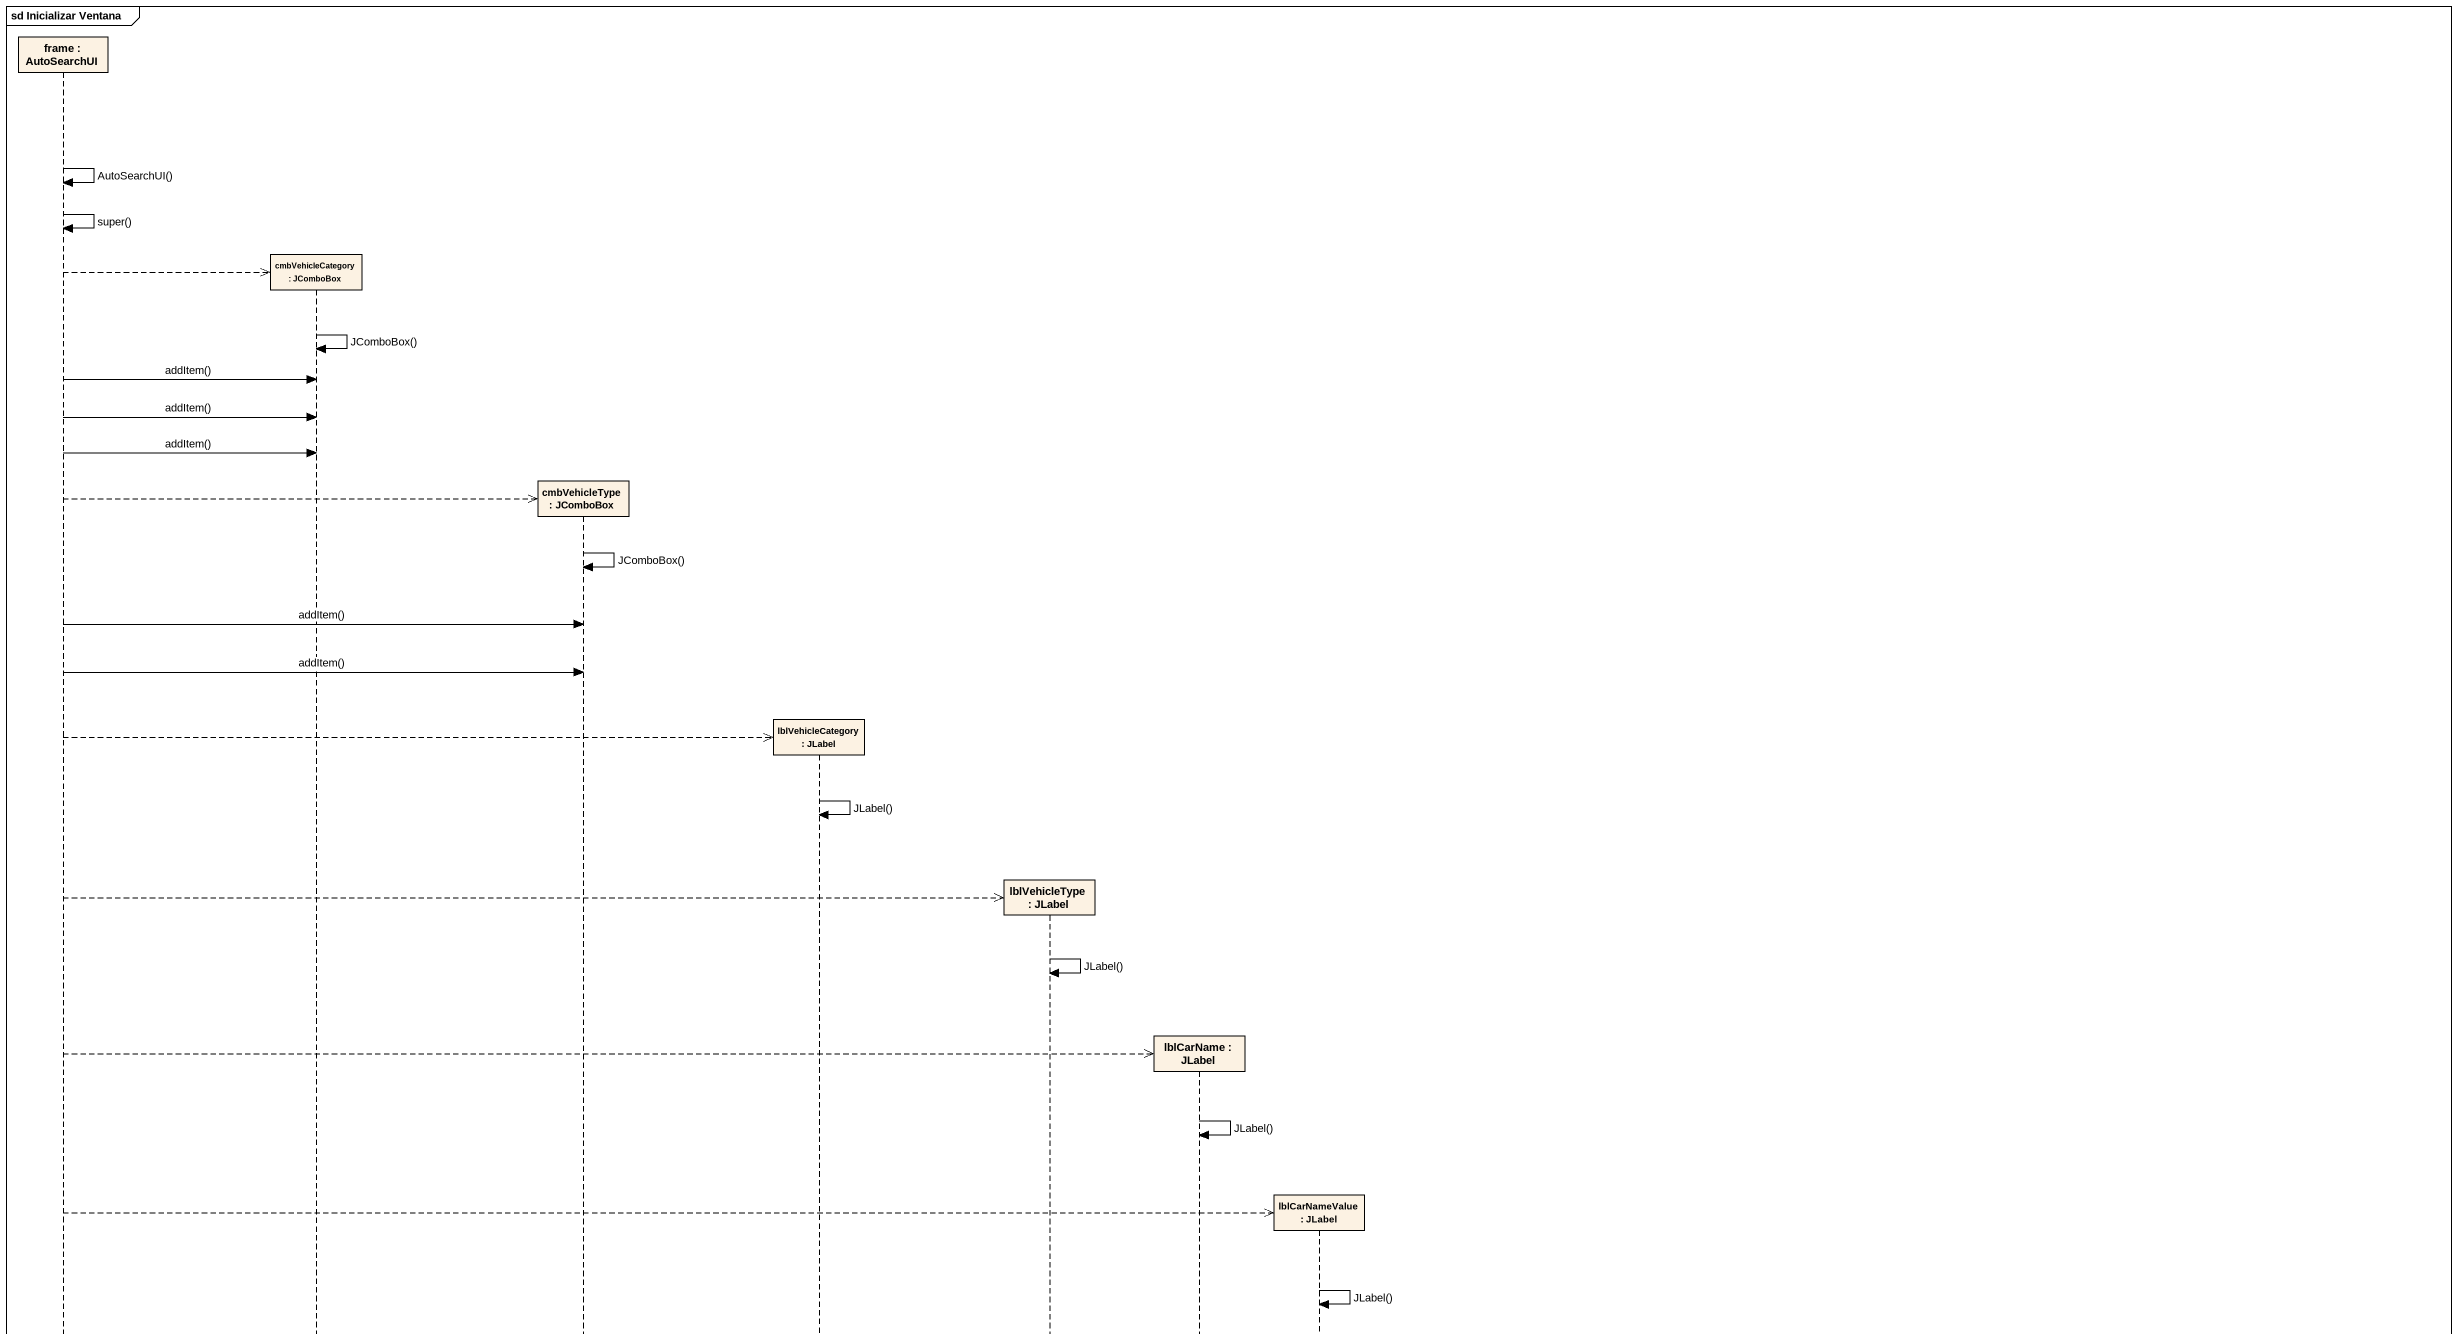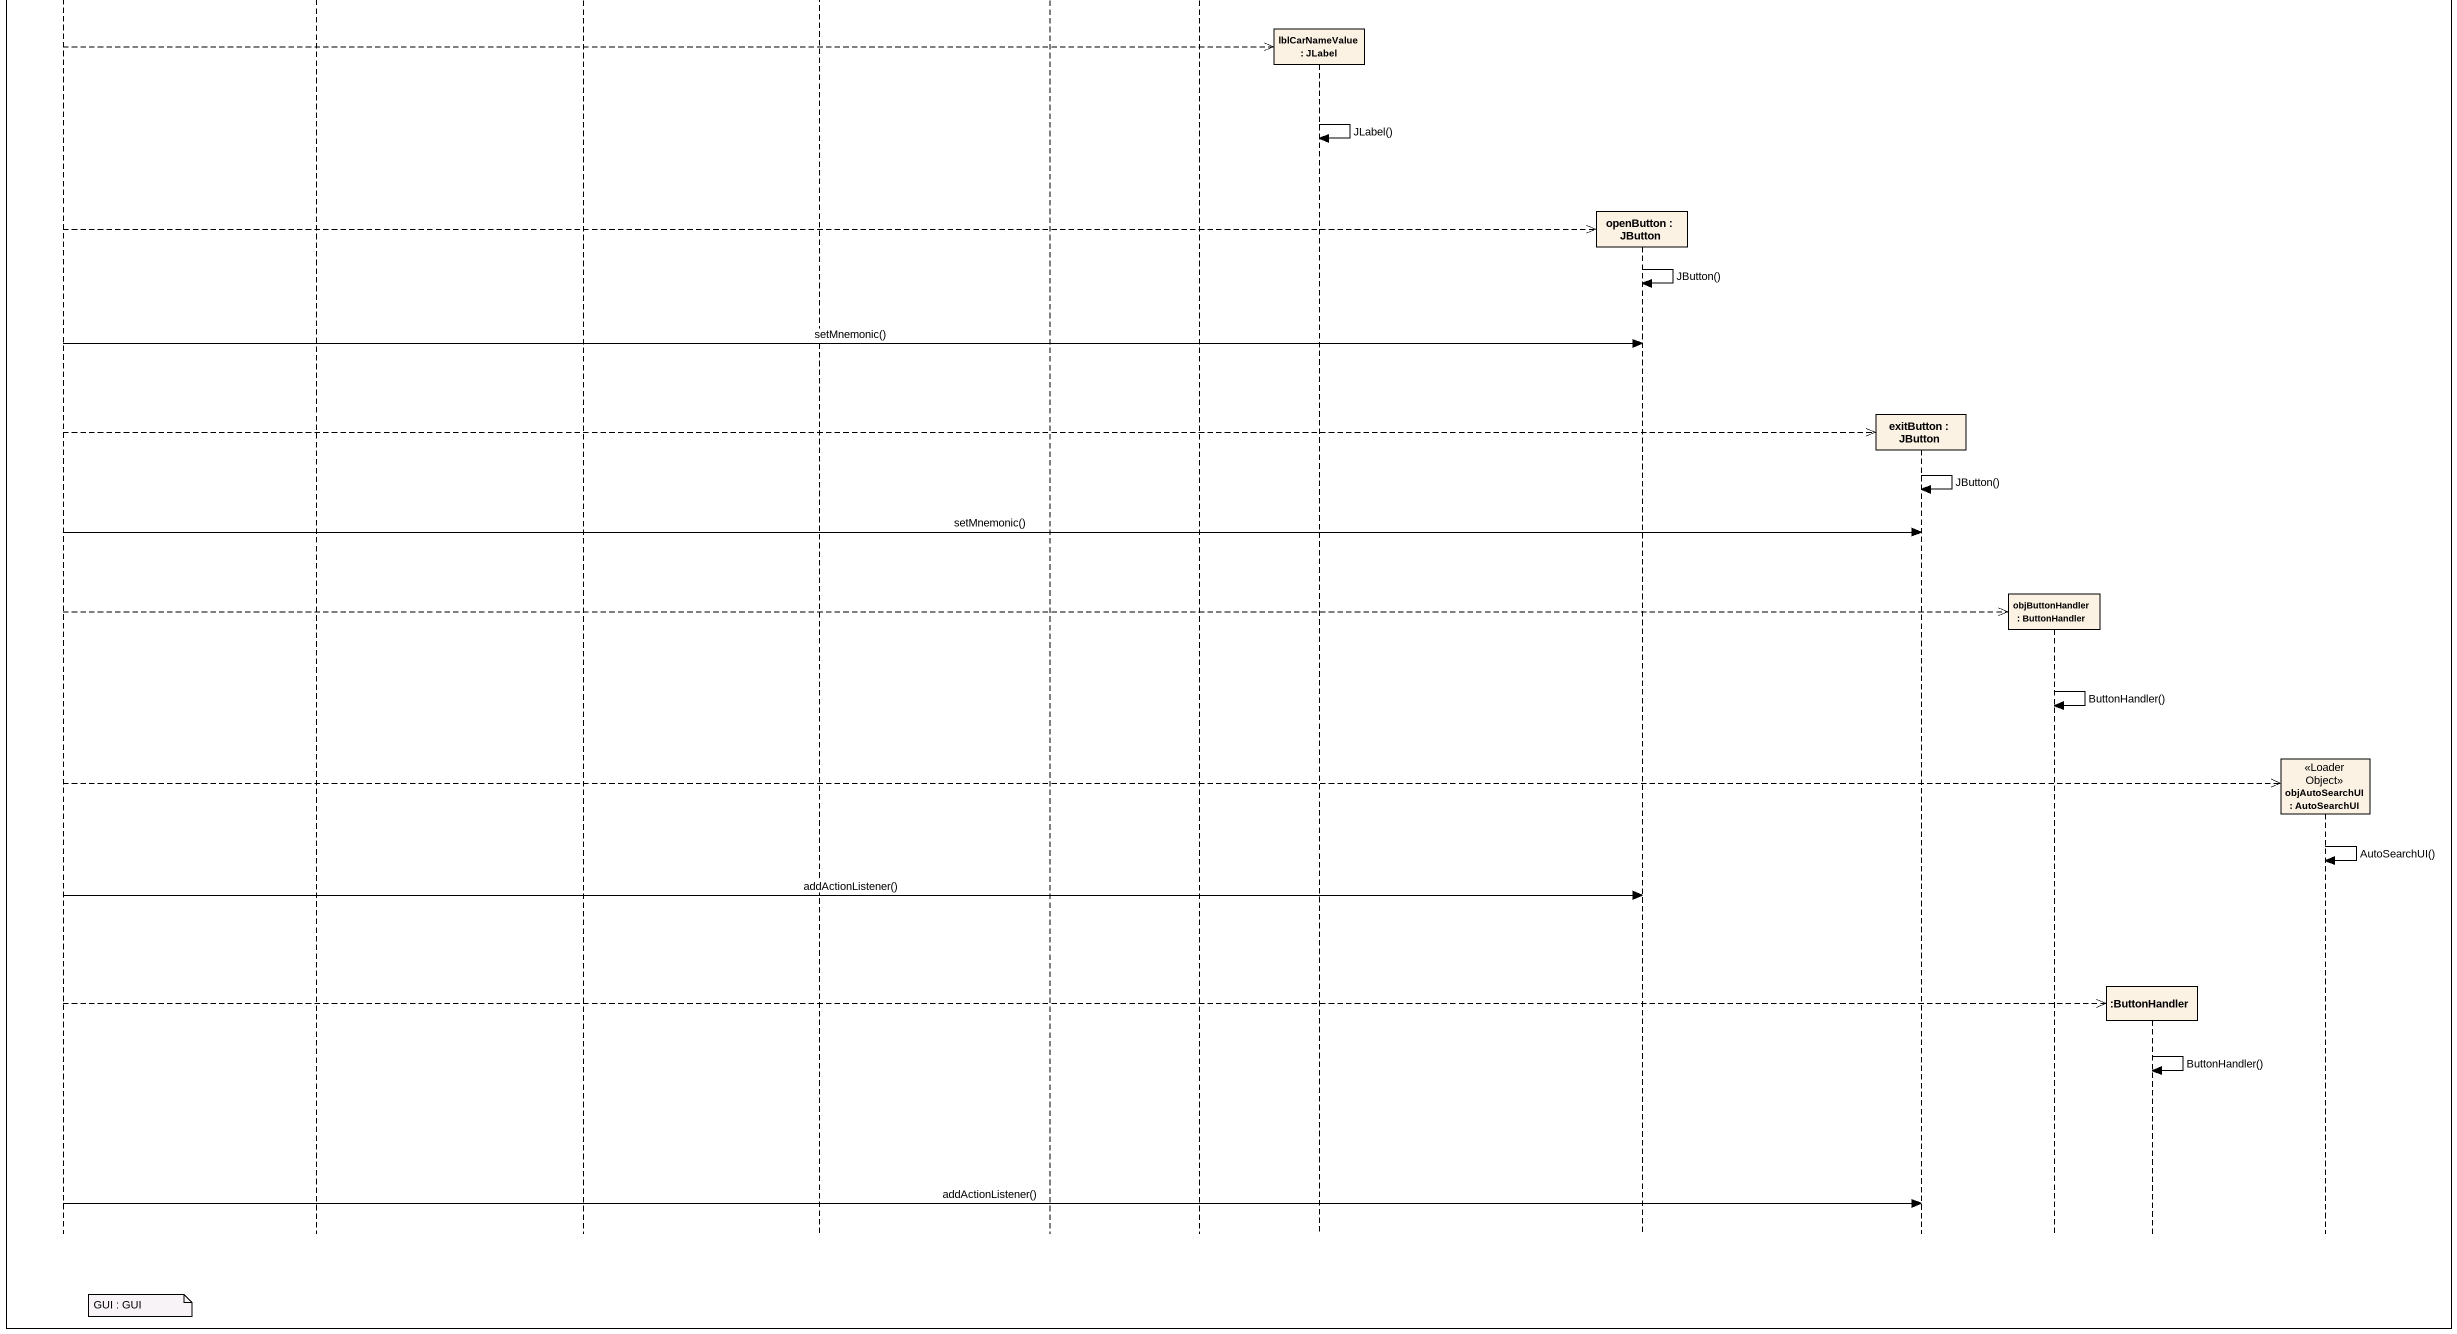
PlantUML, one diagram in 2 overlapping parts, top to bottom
@startuml
mainframe sd Inicializar Ventana
hide footbox
participant "frame : AutoSearchUI" as frame_
participant "cmbVehicleCategory : JComboBox" as cmbVehicleCategory
participant "cmbVehicleType : JComboBox" as cmbVehicleType
participant "lblVehicleCategory : JLabel" as lblVehicleCategory
participant "lblVehicleType : JLabel" as lblVehicleType
participant "lblCarName : JLabel" as lblCarName
participant "lblCarNameValue : JLabel" as lblCarNameValue
participant "openButton : JButton" as openButton
participant "exitButton : JButton" as exitButton
participant "objButtonHandler : ButtonHandler" as objButtonHandler
participant ":ButtonHandler" as ButtonHandler
participant "objAutoSearchUI : AutoSearchUI" as objAutoSearchUI <<Loader Object>>

frame_ -> frame_ : AutoSearchUI()
frame_ -> frame_ : super()
frame_ -->> cmbVehicleCategory **
cmbVehicleCategory -> cmbVehicleCategory : JComboBox()
frame_ -> cmbVehicleCategory : addItem()
frame_ -> cmbVehicleCategory : addItem()
frame_ -> cmbVehicleCategory : addItem()
frame_ -->> cmbVehicleType **
cmbVehicleType -> cmbVehicleType : JComboBox()
frame_ -> cmbVehicleType : addItem()
frame_ -> cmbVehicleType : addItem()
frame_ -->> lblVehicleCategory **
lblVehicleCategory -> lblVehicleCategory : JLabel()
frame_ -->> lblVehicleType **
lblVehicleType -> lblVehicleType : JLabel()
frame_ -->> lblCarName **
lblCarName -> lblCarName : JLabel()
frame_ -->> lblCarNameValue **
lblCarNameValue -> lblCarNameValue : JLabel()
frame_ -->> openButton **
openButton -> openButton : JButton()
frame_ -> openButton : setMnemonic()
frame_ -->> exitButton **
exitButton -> exitButton : JButton()
frame_ -> exitButton : setMnemonic()
frame_ -->> objButtonHandler **
objButtonHandler -> objButtonHandler : ButtonHandler()
frame_ -->> objAutoSearchUI **
objAutoSearchUI -> objAutoSearchUI : AutoSearchUI()
frame_ -> openButton : addActionListener()
frame_ -->> ButtonHandler **
ButtonHandler -> ButtonHandler : ButtonHandler()
frame_ -> exitButton : addActionListener()
note right of frame_ : GUI : GUI
@enduml
